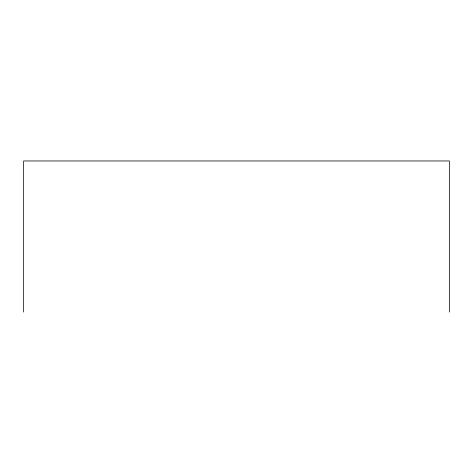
<?xml version="1.0" encoding="UTF-8"?>
<svg xmlns="http://www.w3.org/2000/svg" width="473" height="473" viewBox="0 0 473 473"><rect width="100%" height="100%" fill="white"/><g stroke="black" fill="none" stroke-linecap="round" stroke-linejoin="round"><path stroke-width="0.71" d="M449.35 312.044L449.35 160.956L23.65 160.956L23.65 312.044"/></g></svg>
